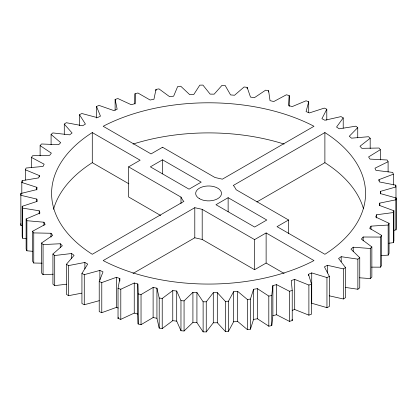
<?xml version="1.0" encoding="UTF-8"?>
<svg xmlns="http://www.w3.org/2000/svg" width="417" height="417" viewBox="0 0 417 417"><rect width="100%" height="100%" fill="white"/><g stroke="black" fill="none" stroke-linecap="round" stroke-linejoin="round"><path stroke-width="0.63" d="M289.226 106.439L289.226 95.55L286.385 94.789L273.818 101.524L270.028 100.659L268.611 90.734L265.634 90.166L254.401 97.698L250.492 97.098L247.151 87.351L244.081 86.997L234.552 95.248L230.57 94.92L225.154 85.464L222.026 85.318L214.176 94.164L210.126 94.112L202.917 85.094L199.79 85.157L193.796 94.477L189.766 94.706L180.764 86.236L177.668 86.522L173.644 96.176L169.604 96.692L158.997 88.889L155.984 89.384L153.951 99.246L150.13 100.017L137.928 93.012L135.035 93.705L134.941 103.666L131.235 104.709L117.855 98.537L115.123 99.428L115.123 110.312M289.226 95.55L288.606 105.511L292.145 106.611L306.047 100.794L308.71 101.743L308.71 112.632M308.71 101.743L306.062 111.589L309.341 112.929L324.343 108.097L326.792 109.228L321.924 118.709L324.89 120.247L341.007 116.598L343.212 117.891L336.55 127.049L339.224 128.806L355.816 126.184L357.739 127.612L349.269 136.27L351.531 138.168L368.56 136.713L370.181 138.256L359.97 146.258L361.852 148.327L379.058 148.03L380.346 149.682L368.586 156.943L370.009 159.096L387.158 159.992L388.102 161.718L374.972 168.197L375.91 170.36L392.757 172.419L393.34 174.197L378.954 179.664L379.465 181.953L395.769 185.143L395.983 186.946L380.575 191.335L380.612 193.655L396.15 197.986L395.994 199.79L379.798 203.089L379.361 205.393L393.898 210.762L393.898 240.859L393.377 242.642L388.858 243.241M394.122 230.273L395.994 229.892L396.15 228.083L396.15 197.986M115.123 99.428L117.167 109.29L113.763 110.557L99.053 105.402L96.52 106.471L100.481 116.166L97.385 117.646L81.789 113.497L79.496 114.732L85.422 124.078L82.649 125.767L66.303 122.718L64.281 124.094L72.068 132.987L69.66 134.847L52.813 132.924L51.088 134.436L60.71 142.677L58.677 144.694L41.518 143.985L40.11 145.606L51.354 153.128L49.753 155.275L32.557 155.744L31.494 157.444L44.16 164.209L43.024 166.435L26.078 168.03L25.364 169.787L39.349 175.578L38.672 177.887L22.153 180.665L21.809 182.464L36.873 187.322L36.67 189.641L20.85 193.488L20.871 195.297L36.832 199.091L37.103 201.406L22.179 206.311L22.575 208.099L39.198 210.783L39.943 213.061L26.125 218.946L26.886 220.702L43.936 222.219L45.151 224.435L32.635 231.227L33.751 232.915L50.989 233.265L52.646 235.381L41.611 242.975L43.066 244.576L60.262 243.747L62.336 245.738L52.928 254.031L54.705 255.517L71.609 253.52L74.08 255.355L66.439 264.232L68.503 265.593L84.88 262.455L87.711 264.102L81.935 273.443L84.27 274.652L99.882 270.414L103.03 271.858L99.22 281.527L101.784 282.57L116.416 277.3L119.841 278.52L118.032 288.376L120.794 289.236L134.243 283.002L137.829 283.967L138.121 293.896L141.035 294.558L153.117 287.449L156.938 288.173L159.2 297.999L162.223 298.463L172.768 290.576L176.709 291.03L176.709 321.132L180.968 330.738L184.064 330.989L184.064 300.886L192.915 292.343L196.923 292.52L196.923 322.622L203.121 331.869L206.253 331.906L206.253 301.809L213.285 292.713L217.304 292.625L217.304 322.727L225.352 331.484L228.474 331.307L233.598 321.794L237.617 321.429L247.349 329.581L250.414 329.19L253.562 319.396L257.43 318.765L268.809 326.188L271.764 325.594L271.764 295.497L272.88 285.551L276.591 284.66L289.414 291.254L292.228 290.461L291.243 280.537L294.71 279.406L308.888 285.051L311.52 284.071L308.497 274.282L311.723 272.921L326.949 277.56L329.367 276.408L324.416 266.859L327.361 265.28L343.353 268.887L345.521 267.573L338.573 258.488L341.189 256.7L357.864 259.15L359.746 257.706L350.989 249.152L353.22 247.203L370.28 248.496L371.855 246.932L361.367 239.082L363.171 237.007L380.429 237.07L381.664 235.407L369.65 228.323L371.021 226.139L388.159 225.029L389.051 223.293L375.686 217.033L376.603 214.76L393.377 212.545L393.898 210.762M271.764 325.594L272.88 315.653L272.88 285.551M176.709 321.132L172.768 320.673L162.223 328.56L159.2 328.101L156.938 318.27L153.117 317.546L141.035 324.661L138.121 323.993L137.829 314.069L134.243 313.099L120.794 319.339L118.032 318.479L118.261 317.243M250.414 329.19L250.414 299.093L253.562 289.294L257.43 288.663L268.809 296.086L271.764 295.497M381.174 255.579L388.159 255.126L389.051 253.395L389.051 223.293M228.474 331.307L228.474 301.204L233.598 291.697L237.617 291.332L247.349 299.479L250.414 299.093M371.479 267.135L380.429 267.167L381.664 265.509L381.664 235.407M206.253 331.906L213.285 322.815L213.285 292.713M359.537 277.785L370.28 278.598L371.855 277.034L371.855 246.932M184.064 330.989L192.915 322.44L192.915 292.343M345.677 287.459L357.864 289.252L359.746 287.803L359.746 257.706M128.598 166.868L140.133 160.206L92.277 132.575L90.103 133.966A156.985 90.635 0 0 0 90.103 252.89L92.277 254.281L183.892 201.39L182.855 200.353L180.994 197.121L128.598 166.868L128.598 196.965L160.712 215.511M92.277 132.575L92.277 162.677L90.103 164.069A156.985 90.635 0 0 0 53.532 209.35M329.206 295.799L343.353 298.984L345.521 297.675L345.521 267.573M162.531 159.82L150.365 166.842L189.031 189.167L201.197 182.14L162.531 159.82L162.531 173.91M194.796 207.687L103.181 260.578L105.59 261.834A156.985 90.635 0 0 0 311.572 261.834L313.98 260.578L266.124 232.947L254.589 239.608L202.193 209.355L194.796 207.687L194.796 237.784L132.971 273.479M288.564 219.994L277.029 226.65L324.89 254.281L327.058 252.89A156.985 90.635 0 0 0 327.058 133.966L324.89 132.575L233.27 185.471L234.307 186.503L236.168 189.74L288.564 219.994L288.564 233.442M228.13 197.694L215.97 204.716L254.636 227.041L266.797 220.02L228.13 197.694L228.13 211.784M256.877 201.943L324.89 162.677L324.89 132.575M194.796 237.784L202.193 239.457L254.589 269.71L266.124 263.049L284.144 273.453M311.436 303.149L326.949 307.657L329.367 306.505L329.367 276.408M292.291 310.3L294.71 309.508L308.888 315.148L311.52 314.173L311.52 284.071M99.22 281.527L99.22 311.629L101.784 312.667L116.416 307.397L118.225 308.048M272.88 315.653L276.591 314.762L289.414 321.356L292.228 320.564L292.228 290.461M81.935 273.443L81.935 303.545L84.27 304.754L99.256 300.683M66.439 264.232L66.439 294.334L68.503 295.689L81.732 293.156M52.928 254.031L52.928 284.128L54.705 285.619L66.6 284.212M217.304 292.625L225.352 301.382L228.474 301.204M41.611 242.975L41.611 273.078L43.066 274.678L53.256 274.188M217.304 322.727L213.285 322.815M196.923 292.52L203.121 301.772L206.253 301.809M32.635 231.227L32.635 261.323L33.751 263.018L42.049 263.184M196.923 322.622L192.915 322.44M176.709 291.03L180.968 300.636L184.064 300.886M26.125 218.946L26.125 249.048L26.886 250.799L32.568 251.305M22.179 206.311L22.179 236.408L22.575 238.201L26.412 238.821M20.85 223.59L20.871 225.399L22.101 225.691M92.277 162.677L128.874 183.808M324.89 162.677L327.058 164.069A156.985 90.635 0 0 1 363.457 208.729M292.103 319.323L292.228 320.564M395.983 186.946L395.994 229.892M395.769 185.143L395.769 186.425M393.377 212.545L393.377 242.642M393.34 174.197L393.34 185.085M388.159 225.029L388.159 255.126M388.102 161.718L388.102 171.966M380.575 191.335L380.575 193.895M380.429 237.07L380.429 267.167M380.346 149.682L380.346 159.925M379.798 203.089L379.798 205.649M378.954 179.664L378.954 180.947M376.603 214.76L376.603 217.961M371.021 226.139L371.021 229.34M370.28 248.496L370.28 278.598M370.181 138.256L370.181 148.504M363.171 237.007L363.171 240.849M357.864 259.15L357.864 289.252M357.739 127.612L357.739 137.86M353.22 247.203L353.22 251.686M343.353 268.887L343.353 298.984M343.212 117.891L343.212 128.139M341.189 256.7L341.189 261.824M327.361 265.28L327.361 272.968M326.949 277.56L326.949 307.657M326.792 109.228L326.792 120.112M311.723 272.921L311.723 303.023M308.888 285.051L308.888 315.148M308.497 274.282L308.497 275.564M294.71 279.406L294.71 309.508M289.414 291.254L289.414 321.356M276.591 284.66L276.591 314.762M268.809 296.086L268.809 326.188M268.611 90.734L268.611 92.011M266.124 232.947L266.124 263.049M257.43 288.663L257.43 318.765M254.589 239.608L254.589 269.71M253.562 289.294L253.562 319.396M247.349 299.479L247.349 329.581M247.151 87.351L247.151 88.633M237.617 291.332L237.617 321.429M233.598 291.697L233.598 321.794M225.352 301.382L225.352 331.484M203.121 301.772L203.121 331.869M202.193 209.355L202.193 239.457M180.994 197.121L180.994 203.522M180.968 300.636L180.968 330.738M172.768 290.576L172.768 320.673M162.223 298.463L162.223 328.56M159.2 297.999L159.2 328.101M156.938 288.173L156.938 318.27M155.984 89.384L155.984 90.666M153.117 287.449L153.117 317.546M141.035 294.558L141.035 324.661M138.121 293.896L138.121 323.993M137.829 283.967L137.829 314.069M135.035 93.705L135.035 103.953M134.243 283.002L134.243 313.099M120.794 289.236L120.794 319.339M119.841 278.52L119.841 281.079M118.032 288.376L118.032 318.479M116.416 277.3L116.416 307.397M101.784 282.57L101.784 312.667M99.882 270.414L99.882 280.021M96.52 106.471L96.52 117.995M84.88 262.455L84.88 268.861M84.27 274.652L84.27 304.754M79.496 114.732L79.496 125.616M71.609 253.52L71.609 258.644M68.503 265.593L68.503 295.689M64.281 124.094L64.281 134.342M60.262 243.747L60.262 247.589M54.705 255.517L54.705 285.619M51.088 134.436L51.088 144.683M50.989 233.265L50.989 237.106M43.936 222.219L43.936 225.425M43.066 244.576L43.066 274.678M40.11 145.606L40.11 155.854M39.349 175.578L39.349 176.86M39.198 210.783L39.198 213.984M36.873 187.322L36.873 189.881M36.832 199.091L36.832 201.651M33.751 232.915L33.751 263.018M31.494 157.444L31.494 167.691M26.886 220.702L26.886 250.799M25.364 169.787L25.364 180.035M22.575 208.099L22.575 238.201M22.153 180.665L22.153 182.589M21.809 182.464L21.809 193.994M20.85 193.488L20.871 225.399M133.075 144.068A156.985 90.635 0 0 1 284.086 144.068M162.573 147.253L151.037 153.909L103.181 126.283L105.59 125.027A156.985 90.635 0 0 1 311.572 125.027L313.98 126.283L222.365 179.174L214.969 177.501L162.573 147.253M199.456 198.695A12.901 7.449 0 0 0 221.046 195.359A12.901 7.449 0 0 0 205.242 186.232A12.901 7.449 0 0 0 199.456 198.695"/></g></svg>
